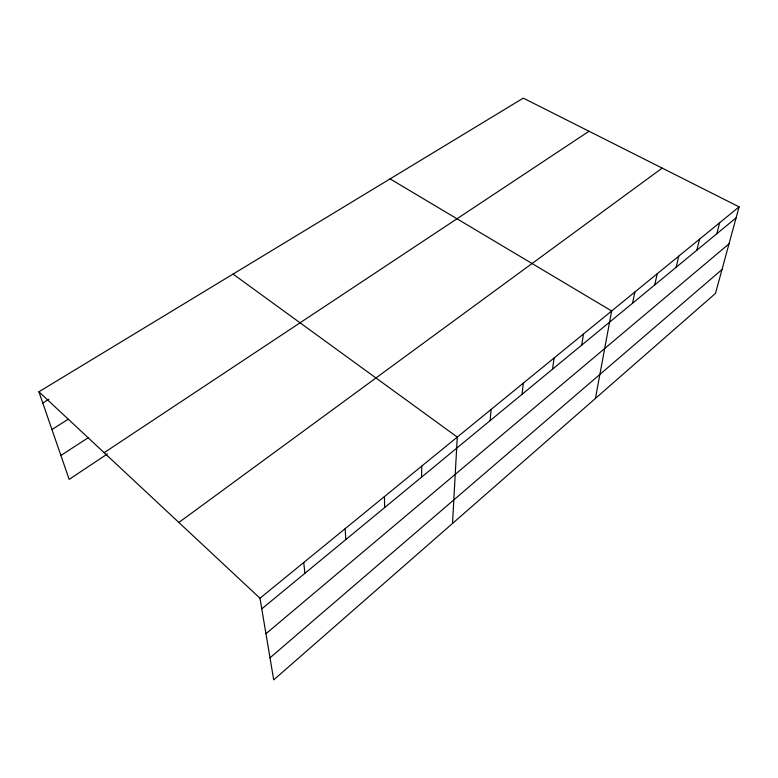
<?xml version="1.0" encoding="UTF-8"?>
<svg xmlns="http://www.w3.org/2000/svg" width="778" height="778" viewBox="0 0 778 778"><rect width="100%" height="100%" fill="white"/><g stroke="black" fill="none" stroke-linecap="round" stroke-linejoin="round"><path stroke-width="1.17" d="M421.55 477.157L421.773 466.08M452.524 523.448L457.279 437.08L233.04 274.08M490.13 420.616L491.093 409.452M522.057 394.3L523.341 383.116M552.545 369.171L554.111 357.977M581.681 345.14L583.519 333.957M595.433 398.424L611.644 310.976L390.079 178.882M632.572 303.187L634.838 292.032M654.755 284.904L657.186 273.778M676.16 267.253L678.756 256.156M696.835 250.215L699.568 239.157M716.801 233.76L719.669 222.732M739.1 206.86L715.478 293.403L273.71 679.875L259.988 598.243L38.9 391.772L523.293 98.125L739.1 206.86L259.988 598.243M270.005 657.818L721.994 269.519M265.95 633.71L729.005 243.854M261.778 608.863L736.105 217.85M178.862 522.476L662.185 168.106M107.471 453.905L69.164 479.374L38.9 391.772M104.135 452.689L589.024 131.249M60.898 455.451L88.186 437.751M51.941 429.524L68.192 419.264M42.79 403.023L48.917 399.27M303.721 562.513L304.918 573.298M345.14 528.68L345.821 539.582M384.439 496.578L384.643 507.577"/></g></svg>
